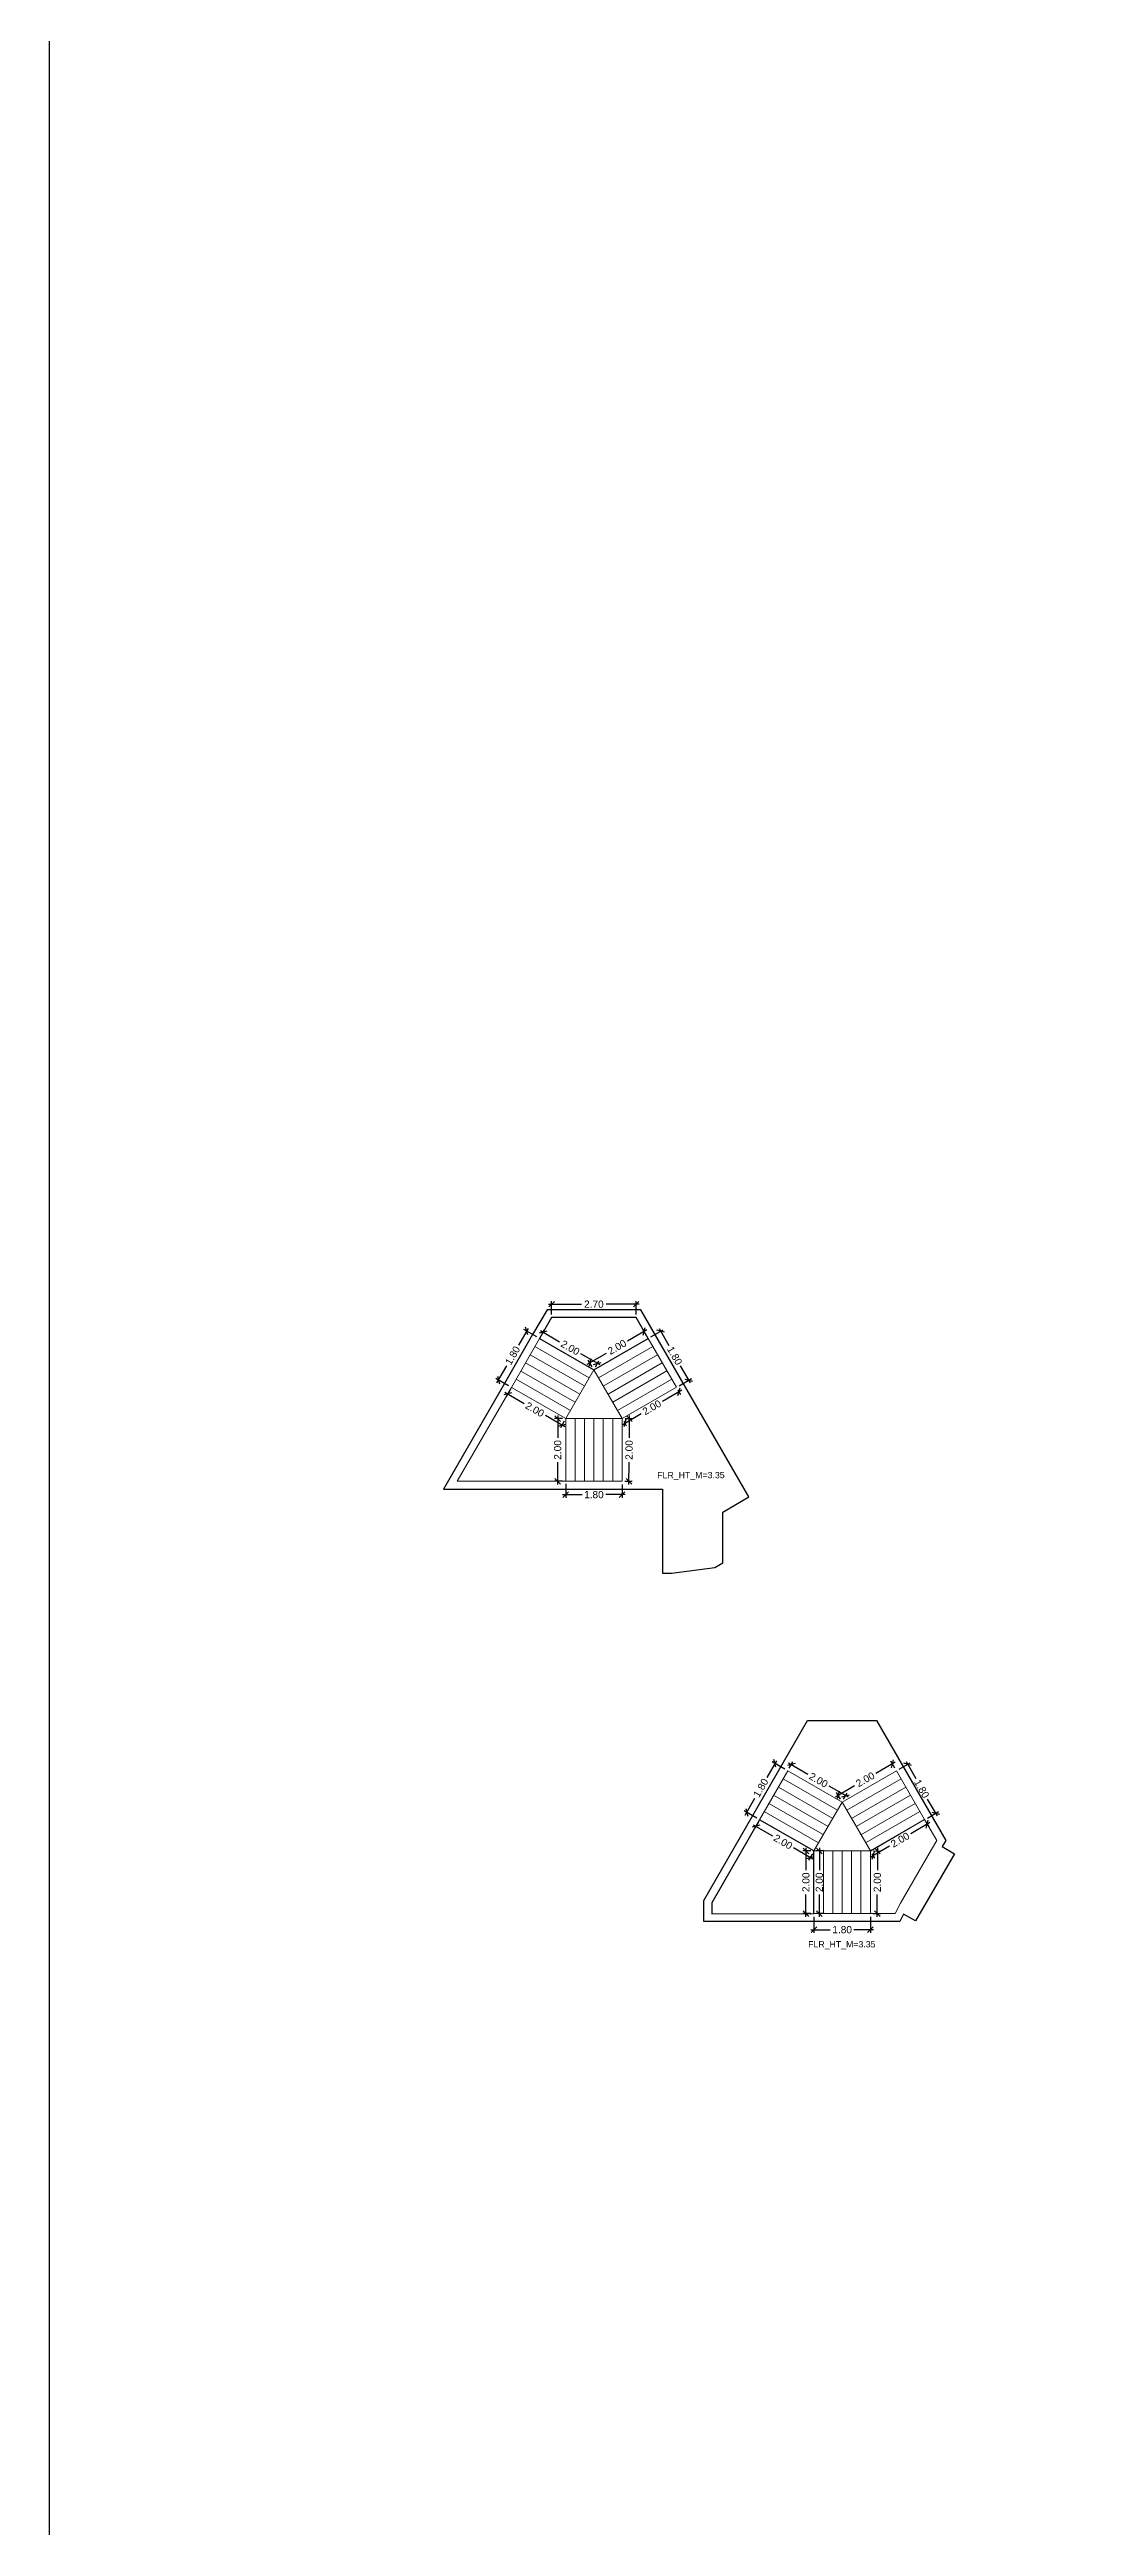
# Model space of a CAD drawing. Header units: metres. Extents: x 256329 to 886268, y -249371 to 355.
# Drawn here: x 281905.1 to 281938.5, y -556.8 to -477.8 of the extents above; entities that cross this region are included whole.
import ezdxf

# ---------------------------------------------------------------- set-up
doc = ezdxf.new("R2010")
doc.units = ezdxf.units.M
doc.header["$MEASUREMENT"] = 0
doc.header["$PDMODE"] = 35
doc.linetypes.add('CONTINOUS', pattern=[0])
doc.layers.get('0').update_dxf_attribs({"lineweight": 18})
doc.layers.get('Defpoints').update_dxf_attribs({"lineweight": 20})
for name, color, linetype in [('BLK_1_FLR_35_STAIR_3', 7, 'Continuous'), ('BLK_1_FLR_35_STAIR_3_LANDING_2', 7, 'Continuous'), ('BLK_1_FLR_35_STAIR_4', 7, 'Continuous'), ('BLK_1_FLR_35_STAIR_4_LANDING_2', 7, 'Continuous')]:
    doc.layers.add(name, color=color, linetype=linetype)
for name, color, linetype, lineweight in [('BLK_1_FLR_35_STAIR_3_FLIGHT_1', 7, 'Continuous', 0), ('BLK_1_FLR_35_STAIR_3_FLIGHT_2', 7, 'Continuous', 0), ('BLK_1_FLR_35_STAIR_3_FLIGHT_3', 7, 'Continuous', 0), ('BLK_1_FLR_35_STAIR_3_LANDING_1', 7, 'Continuous', 0), ('BLK_1_FLR_35_STAIR_4_FLIGHT_1', 7, 'Continuous', 0), ('BLK_1_FLR_35_STAIR_4_FLIGHT_2', 7, 'Continuous', 0), ('BLK_1_FLR_35_STAIR_4_FLIGHT_3', 7, 'Continuous', 0), ('BLK_1_FLR_35_STAIR_4_LANDING_1', 7, 'Continuous', 0)]:
    doc.layers.add(name, color=color, linetype=linetype, lineweight=lineweight)
doc.layers.add('SPA COMMENT', color=7, linetype='Continuous', true_color=0xeb0505)
doc.styles.get("Standard").update_dxf_attribs({"font": 'arial.ttf'})
doc.dimstyles.new('METRIC DIM', dxfattribs={"dimtxt": 0.23, "dimasz": 0.18, "dimexe": 0.1, "dimexo": 0.1, "dimgap": 0.09, "dimtad": 0, "dimzin": 0, "dimdsep": 46, "dimtxsty": 'Standard', "dimblk": 'OBLIQUE', "dimcen": 0, "dimdle": 0.1, "dimclrd": 147, "dimclre": 147, "dimclrt": 7, "dimadec": 0, "dimazin": 0, "dimtfac": 1, "dimtofl": 0, "dimtmove": 0, "dimatfit": 2, "dimfxl": 0.125, "dimtolj": 1, "dimtzin": 0, "dimarcsym": 0})

# ---------------------------------------------------------------- blocks, each defined once
blk = doc.blocks.new('_Oblique')
at = {"color": 0, "linetype": 'ByBlock', "lineweight": -2}
blk.add_line((-0.5, -0.5), (0.5, 0.5), dxfattribs=at)
blk = doc.blocks.new('*D633')
at = {"layer": 'BLK_1_FLR_35_STAIR_3_FLIGHT_2', "color": 147, "lineweight": -2, "transparency": 16777216}
for p, q in [((281929.485292, -537.396284), (281929.485476, -537.908255)), ((281931.285292, -537.395637), (281931.285476, -537.907608)), ((281929.38544, -537.808291), (281930.007941, -537.808067)), ((281931.38544, -537.807572), (281930.76294, -537.807796))]:
    blk.add_line(p, q, dxfattribs=at)
at = {"layer": 'Defpoints', "color": 0, "linetype": 'CONTINOUS', "transparency": 16777216}
for p in [(281929.485256, -537.296284, 0.042641), (281931.285256, -537.295637, 0.042641), (281929.48544, -537.808255)]:
    blk.add_point(p, dxfattribs=at)
at = {"layer": 'BLK_1_FLR_35_STAIR_3_FLIGHT_2', "color": 147, "linetype": 'CONTINOUS', "lineweight": -2, "transparency": 16777216, "xscale": 0.18, "yscale": 0.18, "zscale": 0.18}
for p, rotation in [((281929.48544, -537.808255), 180.020597), ((281931.28544, -537.807608), 0.020597)]:
    blk.add_blockref('_Oblique', p, dxfattribs=dict(at, rotation=rotation))
at = {"layer": 'BLK_1_FLR_35_STAIR_3_FLIGHT_2', "color": 7, "linetype": 'CONTINOUS', "transparency": 16777216, "insert": (281930.38544, -537.807932), "char_height": 0.23, "attachment_point": 5, "rotation": 0.02059667}
blk.add_mtext('\\A1;1.80', dxfattribs=at)
blk = doc.blocks.new('*D634')
at = {"layer": 'BLK_1_FLR_35_STAIR_3_FLIGHT_1', "color": 147, "lineweight": -2, "transparency": 16777216}
for p, q in [((281932.076779, -532.466312), (281931.460853, -532.820456)), ((281932.067379, -532.650584), (281931.940242, -532.429466)), ((281930.168237, -533.563681), (281930.784163, -533.209538)), ((281930.332221, -533.648262), (281930.205083, -533.427144))]:
    blk.add_line(p, q, dxfattribs=at)
at = {"layer": 'Defpoints', "color": 0, "linetype": 'CONTINOUS', "transparency": 16777216}
for p in [(281932.117225, -532.737275, 0.042641), (281930.254928, -533.513836), (281930.382066, -533.734954, 0.042641)]:
    blk.add_point(p, dxfattribs=at)
at = {"layer": 'BLK_1_FLR_35_STAIR_3_FLIGHT_1', "color": 147, "linetype": 'CONTINOUS', "lineweight": -2, "transparency": 16777216, "xscale": 0.18, "yscale": 0.18, "zscale": 0.18}
for p, rotation in [((281931.990087, -532.516158), 29.897956), ((281930.254928, -533.513836), 209.897956)]:
    blk.add_blockref('_Oblique', p, dxfattribs=dict(at, rotation=rotation))
at = {"layer": 'BLK_1_FLR_35_STAIR_3_FLIGHT_1', "color": 7, "linetype": 'CONTINOUS', "transparency": 16777216, "insert": (281931.122508, -533.014997), "char_height": 0.23, "attachment_point": 5, "rotation": 29.89795585}
blk.add_mtext('\\A1;2.00', dxfattribs=at)
blk = doc.blocks.new('*D635')
at = {"layer": 'BLK_1_FLR_35_STAIR_3_FLIGHT_3', "color": 147, "lineweight": -2, "transparency": 16777216}
for p, q in [((281928.676608, -532.487957), (281929.291962, -532.841555)), ((281928.697797, -532.651794), (281928.813135, -532.451075)), ((281930.584109, -533.584057), (281929.968755, -533.230458)), ((281930.431889, -533.648249), (281930.547227, -533.44753))]:
    blk.add_line(p, q, dxfattribs=at)
at = {"layer": 'Defpoints', "color": 0, "linetype": 'CONTINOUS', "transparency": 16777216}
for p in [(281928.763312, -532.537779), (281928.647974, -532.738498, 0.042641), (281930.382066, -533.734954, 0.042641)]:
    blk.add_point(p, dxfattribs=at)
at = {"layer": 'BLK_1_FLR_35_STAIR_3_FLIGHT_3', "color": 147, "linetype": 'CONTINOUS', "lineweight": -2, "transparency": 16777216, "xscale": 0.18, "yscale": 0.18, "zscale": 0.18}
for p, rotation in [((281928.763312, -532.537779), 150.117187), ((281930.497405, -533.534235), 330.117187)]:
    blk.add_blockref('_Oblique', p, dxfattribs=dict(at, rotation=rotation))
at = {"layer": 'BLK_1_FLR_35_STAIR_3_FLIGHT_3', "color": 7, "linetype": 'CONTINOUS', "transparency": 16777216, "insert": (281929.630358, -533.036007), "char_height": 0.23, "attachment_point": 5, "rotation": 330.11718744}
blk.add_mtext('\\A1;2.00', dxfattribs=at)
blk = doc.blocks.new('*D636')
at = {"layer": 'BLK_1_FLR_35_STAIR_3_LANDING_1', "color": 147, "lineweight": -2, "transparency": 16777216}
for p, q in [((281931.385255, -535.296084), (281931.612535, -535.297102)), ((281931.512983, -535.196655), (281931.509806, -535.906471)), ((281931.376302, -537.296283), (281931.603581, -537.297301)), ((281931.503134, -537.396852), (281931.506312, -536.687036))]:
    blk.add_line(p, q, dxfattribs=at)
at = {"layer": 'Defpoints', "color": 0, "linetype": 'CONTINOUS', "transparency": 16777216}
for p in [(281931.285256, -535.295637, 0.042641), (281931.276303, -537.295836, 0.042641), (281931.503582, -537.296853)]:
    blk.add_point(p, dxfattribs=at)
at = {"layer": 'BLK_1_FLR_35_STAIR_3_LANDING_1', "color": 147, "linetype": 'CONTINOUS', "lineweight": -2, "transparency": 16777216, "xscale": 0.18, "yscale": 0.18, "zscale": 0.18}
for p, rotation in [((281931.512536, -535.296654), 89.743523), ((281931.503582, -537.296853), 269.743523)]:
    blk.add_blockref('_Oblique', p, dxfattribs=dict(at, rotation=rotation))
at = {"layer": 'BLK_1_FLR_35_STAIR_3_LANDING_1', "color": 7, "linetype": 'CONTINOUS', "transparency": 16777216, "insert": (281931.508059, -536.296754), "char_height": 0.23, "attachment_point": 5, "rotation": 89.74352293}
blk.add_mtext('\\A1;2.00', dxfattribs=at)
blk = doc.blocks.new('*D637')
at = {"layer": 'BLK_1_FLR_35_STAIR_3_LANDING_1', "color": 147, "lineweight": -2, "transparency": 16777216}
for p, q in [((281933.187188, -534.391249), (281932.572774, -534.745826)), ((281933.066914, -534.382903), (281933.150559, -534.527845)), ((281931.28229, -535.490562), (281931.896704, -535.135985)), ((281931.33524, -535.382249), (281931.418886, -535.52719))]:
    blk.add_line(p, q, dxfattribs=at)
at = {"layer": 'Defpoints', "color": 0, "linetype": 'CONTINOUS', "transparency": 16777216}
for p in [(281933.01693, -534.296291, 0.042641), (281933.100576, -534.441233), (281931.285256, -535.295637, 0.042641)]:
    blk.add_point(p, dxfattribs=at)
at = {"layer": 'BLK_1_FLR_35_STAIR_3_LANDING_1', "color": 147, "linetype": 'CONTINOUS', "lineweight": -2, "transparency": 16777216, "xscale": 0.18, "yscale": 0.18, "zscale": 0.18}
for p, rotation in [((281933.100576, -534.441233), 29.98915999999999), ((281931.368902, -535.440578), 209.98916)]:
    blk.add_blockref('_Oblique', p, dxfattribs=dict(at, rotation=rotation))
at = {"layer": 'BLK_1_FLR_35_STAIR_3_LANDING_1', "color": 7, "linetype": 'CONTINOUS', "transparency": 16777216, "insert": (281932.234739, -534.940906), "char_height": 0.23, "attachment_point": 5, "rotation": 29.98915959}
blk.add_mtext('\\A1;2.00', dxfattribs=at)
blk = doc.blocks.new('*D638')
at = {"layer": 'BLK_1_FLR_35_STAIR_3_LANDING_2', "color": 147, "lineweight": -2, "transparency": 16777216}
for p, q in [((281927.544865, -534.457484), (281928.160219, -534.811083)), ((281927.701341, -534.385886), (281927.581747, -534.594012)), ((281929.452367, -535.553585), (281928.837012, -535.199986)), ((281929.435434, -535.382341), (281929.315839, -535.590467))]:
    blk.add_line(p, q, dxfattribs=at)
at = {"layer": 'Defpoints', "color": 0, "linetype": 'CONTINOUS', "transparency": 16777216}
for p in [(281927.631569, -534.507307), (281927.751164, -534.299181, 0.042641), (281929.485256, -535.295637, 0.042641)]:
    blk.add_point(p, dxfattribs=at)
at = {"layer": 'BLK_1_FLR_35_STAIR_3_LANDING_2', "color": 147, "linetype": 'CONTINOUS', "lineweight": -2, "transparency": 16777216, "xscale": 0.18, "yscale": 0.18, "zscale": 0.18}
for p, rotation in [((281927.631569, -534.507307), 150.117187), ((281929.365662, -535.503763), 330.117187)]:
    blk.add_blockref('_Oblique', p, dxfattribs=dict(at, rotation=rotation))
at = {"layer": 'BLK_1_FLR_35_STAIR_3_LANDING_2', "color": 7, "linetype": 'CONTINOUS', "transparency": 16777216, "insert": (281928.498616, -535.005535), "char_height": 0.23, "attachment_point": 5, "rotation": 330.11718744}
blk.add_mtext('\\A1;2.00', dxfattribs=at)
blk = doc.blocks.new('*D639')
at = {"layer": 'BLK_1_FLR_35_STAIR_3_LANDING_2', "color": 147, "lineweight": -2, "transparency": 16777216}
for p, q in [((281929.385256, -535.295637), (281929.129606, -535.295637)), ((281929.229606, -535.195637), (281929.229606, -535.90535)), ((281929.385256, -537.295637), (281929.129606, -537.295637)), ((281929.229606, -537.395637), (281929.229606, -536.685923))]:
    blk.add_line(p, q, dxfattribs=at)
at = {"layer": 'Defpoints', "color": 0, "linetype": 'CONTINOUS', "transparency": 16777216}
for p in [(281929.485256, -535.295637, 0.042641), (281929.229606, -537.295637), (281929.485256, -537.295637, 0.042641)]:
    blk.add_point(p, dxfattribs=at)
at = {"layer": 'BLK_1_FLR_35_STAIR_3_LANDING_2', "color": 147, "linetype": 'CONTINOUS', "lineweight": -2, "transparency": 16777216, "xscale": 0.18, "yscale": 0.18, "zscale": 0.18}
for p, rotation in [((281929.229606, -535.295637), 90), ((281929.229606, -537.295637), 270)]:
    blk.add_blockref('_Oblique', p, dxfattribs=dict(at, rotation=rotation))
at = {"layer": 'BLK_1_FLR_35_STAIR_3_LANDING_2', "color": 7, "linetype": 'CONTINOUS', "transparency": 16777216, "insert": (281929.229606, -536.295637), "char_height": 0.23, "attachment_point": 5, "rotation": 90}
blk.add_mtext('\\A1;2.00', dxfattribs=at)
blk = doc.blocks.new('*D640')
at = {"layer": 'BLK_1_FLR_35_STAIR_3_FLIGHT_1', "color": 147, "lineweight": -2, "transparency": 16777216}
for p, q in [((281932.203837, -532.687292), (281932.559766, -532.481886)), ((281932.423171, -532.445257), (281932.734319, -532.984417)), ((281933.103542, -534.246308), (281933.459471, -534.040902)), ((281933.422843, -534.177497), (281933.111695, -533.638338))]:
    blk.add_line(p, q, dxfattribs=at)
at = {"layer": 'Defpoints', "color": 0, "linetype": 'CONTINOUS', "transparency": 16777216}
for p in [(281932.117225, -532.737275, 0.042641), (281933.372859, -534.090885), (281933.01693, -534.296291, 0.042641)]:
    blk.add_point(p, dxfattribs=at)
at = {"layer": 'BLK_1_FLR_35_STAIR_3_FLIGHT_1', "color": 147, "linetype": 'CONTINOUS', "lineweight": -2, "transparency": 16777216, "xscale": 0.18, "yscale": 0.18, "zscale": 0.18}
for p, rotation in [((281932.473154, -532.531869), 119.98916), ((281933.372859, -534.090885), 299.98916)]:
    blk.add_blockref('_Oblique', p, dxfattribs=dict(at, rotation=rotation))
at = {"layer": 'BLK_1_FLR_35_STAIR_3_FLIGHT_1', "color": 7, "linetype": 'CONTINOUS', "transparency": 16777216, "insert": (281932.923007, -533.311377), "char_height": 0.23, "attachment_point": 5, "rotation": 299.98915959}
blk.add_mtext('\\A1;1.80', dxfattribs=at)
blk = doc.blocks.new('*D641')
at = {"layer": 'BLK_1_FLR_35_STAIR_3_FLIGHT_3', "color": 147, "lineweight": -2, "transparency": 16777216}
for p, q in [((281928.288673, -532.4167), (281927.978526, -532.956437)), ((281928.561269, -532.688675), (281928.152146, -532.453582)), ((281927.664459, -534.249359), (281927.255336, -534.014266)), ((281927.292218, -534.150793), (281927.602365, -533.611057))]:
    blk.add_line(p, q, dxfattribs=at)
at = {"layer": 'Defpoints', "color": 0, "linetype": 'CONTINOUS', "transparency": 16777216}
for p in [(281928.647974, -532.738498, 0.042641), (281927.342041, -534.064088), (281927.751164, -534.299181, 0.042641)]:
    blk.add_point(p, dxfattribs=at)
at = {"layer": 'BLK_1_FLR_35_STAIR_3_FLIGHT_3', "color": 147, "linetype": 'CONTINOUS', "lineweight": -2, "transparency": 16777216, "xscale": 0.18, "yscale": 0.18, "zscale": 0.18}
for p, rotation in [((281928.23885, -532.503405), 60.117187), ((281927.342041, -534.064088), 240.1171869999999)]:
    blk.add_blockref('_Oblique', p, dxfattribs=dict(at, rotation=rotation))
at = {"layer": 'BLK_1_FLR_35_STAIR_3_FLIGHT_3', "color": 7, "linetype": 'CONTINOUS', "transparency": 16777216, "insert": (281927.790445, -533.283747), "char_height": 0.23, "attachment_point": 5, "rotation": 60.11718743}
blk.add_mtext('\\A1;1.80', dxfattribs=at)
blk = doc.blocks.new('*D642')
at = {"layer": 'BLK_1_FLR_35_STAIR_4_FLIGHT_2', "color": 147, "lineweight": -2, "transparency": 16777216}
for p, q in [((281920.366976, -518.620982), (281920.056829, -519.160719)), ((281920.639572, -518.892957), (281920.230448, -518.657864)), ((281919.370521, -520.355075), (281919.680667, -519.815339)), ((281919.742762, -520.453641), (281919.333639, -520.218548))]:
    blk.add_line(p, q, dxfattribs=at)
at = {"layer": 'Defpoints', "color": 0, "linetype": 'CONTINOUS', "transparency": 16777216}
for p in [(281920.726276, -518.94278, 0.042641), (281919.420343, -520.26837), (281919.829467, -520.503463, 0.042641)]:
    blk.add_point(p, dxfattribs=at)
at = {"layer": 'BLK_1_FLR_35_STAIR_4_FLIGHT_2', "color": 147, "linetype": 'CONTINOUS', "lineweight": -2, "transparency": 16777216, "xscale": 0.18, "yscale": 0.18, "zscale": 0.18}
for p, rotation in [((281920.317153, -518.707687), 60.117187), ((281919.420343, -520.26837), 240.1171869999999)]:
    blk.add_blockref('_Oblique', p, dxfattribs=dict(at, rotation=rotation))
at = {"layer": 'BLK_1_FLR_35_STAIR_4_FLIGHT_2', "color": 7, "linetype": 'CONTINOUS', "transparency": 16777216, "insert": (281919.868748, -519.488029), "char_height": 0.23, "attachment_point": 5, "rotation": 60.11718743}
blk.add_mtext('\\A1;1.80', dxfattribs=at)
blk = doc.blocks.new('*D643')
at = {"layer": 'BLK_1_FLR_35_STAIR_4_LANDING_2', "color": 147, "lineweight": -2, "transparency": 16777216}
for p, q in [((281924.155081, -518.670594), (281923.539156, -519.024738)), ((281924.145682, -518.854866), (281924.018544, -518.633748)), ((281922.24654, -519.767963), (281922.862466, -519.41382)), ((281922.410523, -519.852544), (281922.283385, -519.631426))]:
    blk.add_line(p, q, dxfattribs=at)
at = {"layer": 'Defpoints', "color": 0, "linetype": 'CONTINOUS', "transparency": 16777216}
for p in [(281924.195528, -518.941557, 0.042641), (281922.333231, -519.718118), (281922.460369, -519.939236, 0.042641)]:
    blk.add_point(p, dxfattribs=at)
at = {"layer": 'BLK_1_FLR_35_STAIR_4_LANDING_2', "color": 147, "linetype": 'CONTINOUS', "lineweight": -2, "transparency": 16777216, "xscale": 0.18, "yscale": 0.18, "zscale": 0.18}
for p, rotation in [((281924.06839, -518.72044), 29.897956), ((281922.333231, -519.718118), 209.897956)]:
    blk.add_blockref('_Oblique', p, dxfattribs=dict(at, rotation=rotation))
at = {"layer": 'BLK_1_FLR_35_STAIR_4_LANDING_2', "color": 7, "linetype": 'CONTINOUS', "transparency": 16777216, "insert": (281923.200811, -519.219279), "char_height": 0.23, "attachment_point": 5, "rotation": 29.89795585}
blk.add_mtext('\\A1;2.00', dxfattribs=at)
blk = doc.blocks.new('*D644')
at = {"layer": 'BLK_1_FLR_35_STAIR_4_FLIGHT_2', "color": 147, "lineweight": -2, "transparency": 16777216}
for p, q in [((281920.75491, -518.692239), (281921.370265, -519.045837)), ((281920.776099, -518.856076), (281920.891438, -518.655357)), ((281922.662412, -519.788339), (281922.047058, -519.43474)), ((281922.510192, -519.852531), (281922.62553, -519.651812))]:
    blk.add_line(p, q, dxfattribs=at)
at = {"layer": 'Defpoints', "color": 0, "linetype": 'CONTINOUS', "transparency": 16777216}
for p in [(281920.726276, -518.94278, 0.042641), (281920.841615, -518.742061), (281922.460369, -519.939236, 0.042641)]:
    blk.add_point(p, dxfattribs=at)
at = {"layer": 'BLK_1_FLR_35_STAIR_4_FLIGHT_2', "color": 147, "linetype": 'CONTINOUS', "lineweight": -2, "transparency": 16777216, "xscale": 0.18, "yscale": 0.18, "zscale": 0.18}
for p, rotation in [((281920.841615, -518.742061), 150.117187), ((281922.575707, -519.738517), 330.117187)]:
    blk.add_blockref('_Oblique', p, dxfattribs=dict(at, rotation=rotation))
at = {"layer": 'BLK_1_FLR_35_STAIR_4_FLIGHT_2', "color": 7, "linetype": 'CONTINOUS', "transparency": 16777216, "insert": (281921.708661, -519.240289), "char_height": 0.23, "attachment_point": 5, "rotation": 330.11718744}
blk.add_mtext('\\A1;2.00', dxfattribs=at)
blk = doc.blocks.new('*D645')
at = {"layer": 'BLK_1_FLR_35_STAIR_4_FLIGHT_1', "color": 147, "lineweight": -2, "transparency": 16777216}
for p, q in [((281923.463558, -521.500366), (281923.690838, -521.501384)), ((281923.591286, -521.400937), (281923.588109, -522.110753)), ((281923.581437, -523.601134), (281923.584615, -522.891318)), ((281923.454604, -523.500565), (281923.681884, -523.501583))]:
    blk.add_line(p, q, dxfattribs=at)
at = {"layer": 'Defpoints', "color": 0, "linetype": 'CONTINOUS', "transparency": 16777216}
for p in [(281923.363559, -521.499919, 0.042641), (281923.354605, -523.500118, 0.042641), (281923.581885, -523.501135)]:
    blk.add_point(p, dxfattribs=at)
at = {"layer": 'BLK_1_FLR_35_STAIR_4_FLIGHT_1', "color": 147, "linetype": 'CONTINOUS', "lineweight": -2, "transparency": 16777216, "xscale": 0.18, "yscale": 0.18, "zscale": 0.18}
for p, rotation in [((281923.590839, -521.500936), 89.743523), ((281923.581885, -523.501135), 269.743523)]:
    blk.add_blockref('_Oblique', p, dxfattribs=dict(at, rotation=rotation))
at = {"layer": 'BLK_1_FLR_35_STAIR_4_FLIGHT_1', "color": 7, "linetype": 'CONTINOUS', "transparency": 16777216, "insert": (281923.586362, -522.501036), "char_height": 0.23, "attachment_point": 5, "rotation": 89.74352293}
blk.add_mtext('\\A1;2.00', dxfattribs=at)
blk = doc.blocks.new('*D646')
at = {"layer": 'BLK_1_FLR_35_STAIR_4_FLIGHT_3', "color": 147, "lineweight": -2, "transparency": 16777216}
for p, q in [((281925.26549, -520.595531), (281924.651077, -520.950108)), ((281925.145216, -520.587185), (281925.228862, -520.732127)), ((281923.360593, -521.694844), (281923.975007, -521.340267)), ((281923.413543, -521.586531), (281923.497188, -521.731472))]:
    blk.add_line(p, q, dxfattribs=at)
at = {"layer": 'Defpoints', "color": 0, "linetype": 'CONTINOUS', "transparency": 16777216}
for p in [(281925.095233, -520.500573, 0.042641), (281925.178878, -520.645515), (281923.363559, -521.499919, 0.042641)]:
    blk.add_point(p, dxfattribs=at)
at = {"layer": 'BLK_1_FLR_35_STAIR_4_FLIGHT_3', "color": 147, "linetype": 'CONTINOUS', "lineweight": -2, "transparency": 16777216, "xscale": 0.18, "yscale": 0.18, "zscale": 0.18}
for p, rotation in [((281925.178878, -520.645515), 29.98915999999999), ((281923.447205, -521.64486), 209.98916)]:
    blk.add_blockref('_Oblique', p, dxfattribs=dict(at, rotation=rotation))
at = {"layer": 'BLK_1_FLR_35_STAIR_4_FLIGHT_3', "color": 7, "linetype": 'CONTINOUS', "transparency": 16777216, "insert": (281924.313042, -521.145188), "char_height": 0.23, "attachment_point": 5, "rotation": 29.98915959}
blk.add_mtext('\\A1;2.00', dxfattribs=at)
blk = doc.blocks.new('*D647')
at = {"layer": 'BLK_1_FLR_35_STAIR_4_LANDING_1', "color": 147, "lineweight": -2, "transparency": 16777216}
for p, q in [((281919.623167, -520.661766), (281920.238522, -521.015365)), ((281919.779644, -520.590168), (281919.660049, -520.798294)), ((281921.530669, -521.757867), (281920.915315, -521.404268)), ((281921.513736, -521.586623), (281921.394142, -521.794749))]:
    blk.add_line(p, q, dxfattribs=at)
at = {"layer": 'Defpoints', "color": 0, "linetype": 'CONTINOUS', "transparency": 16777216}
for p in [(281919.709872, -520.711589), (281919.829467, -520.503463, 0.042641), (281921.563559, -521.499919, 0.042641)]:
    blk.add_point(p, dxfattribs=at)
at = {"layer": 'BLK_1_FLR_35_STAIR_4_LANDING_1', "color": 147, "linetype": 'CONTINOUS', "lineweight": -2, "transparency": 16777216, "xscale": 0.18, "yscale": 0.18, "zscale": 0.18}
for p, rotation in [((281919.709872, -520.711589), 150.117187), ((281921.443965, -521.708045), 330.117187)]:
    blk.add_blockref('_Oblique', p, dxfattribs=dict(at, rotation=rotation))
at = {"layer": 'BLK_1_FLR_35_STAIR_4_LANDING_1', "color": 7, "linetype": 'CONTINOUS', "transparency": 16777216, "insert": (281920.576918, -521.209817), "char_height": 0.23, "attachment_point": 5, "rotation": 330.11718744}
blk.add_mtext('\\A1;2.00', dxfattribs=at)
blk = doc.blocks.new('*D648')
at = {"layer": 'BLK_1_FLR_35_STAIR_4_LANDING_1', "color": 147, "lineweight": -2, "transparency": 16777216}
for p, q in [((281921.463559, -521.499919), (281921.207908, -521.499919)), ((281921.307908, -521.399919), (281921.307908, -522.109632)), ((281921.307908, -523.599919), (281921.307908, -522.890205)), ((281921.463559, -523.499919), (281921.207908, -523.499919))]:
    blk.add_line(p, q, dxfattribs=at)
at = {"layer": 'Defpoints', "color": 0, "linetype": 'CONTINOUS', "transparency": 16777216}
for p in [(281921.563559, -521.499919, 0.042641), (281921.307908, -523.499919), (281921.563559, -523.499919, 0.042641)]:
    blk.add_point(p, dxfattribs=at)
at = {"layer": 'BLK_1_FLR_35_STAIR_4_LANDING_1', "color": 147, "linetype": 'CONTINOUS', "lineweight": -2, "transparency": 16777216, "xscale": 0.18, "yscale": 0.18, "zscale": 0.18}
for p, rotation in [((281921.307908, -521.499919), 90), ((281921.307908, -523.499919), 270)]:
    blk.add_blockref('_Oblique', p, dxfattribs=dict(at, rotation=rotation))
at = {"layer": 'BLK_1_FLR_35_STAIR_4_LANDING_1', "color": 7, "linetype": 'CONTINOUS', "transparency": 16777216, "insert": (281921.307908, -522.499919), "char_height": 0.23, "attachment_point": 5, "rotation": 90}
blk.add_mtext('\\A1;2.00', dxfattribs=at)
blk = doc.blocks.new('*D649')
at = {"layer": 'BLK_1_FLR_35_STAIR_4_FLIGHT_3', "color": 147, "lineweight": -2, "transparency": 16777216}
for p, q in [((281924.28214, -518.891574), (281924.677647, -518.663327)), ((281924.541051, -518.626699), (281924.852199, -519.165859)), ((281925.540723, -520.358939), (281925.229575, -519.819779)), ((281925.181845, -520.45059), (281925.577352, -520.222343))]:
    blk.add_line(p, q, dxfattribs=at)
at = {"layer": 'Defpoints', "color": 0, "linetype": 'CONTINOUS', "transparency": 16777216}
for p in [(281924.195528, -518.941557, 0.042641), (281925.095233, -520.500573, 0.042641), (281925.49074, -520.272327)]:
    blk.add_point(p, dxfattribs=at)
at = {"layer": 'BLK_1_FLR_35_STAIR_4_FLIGHT_3', "color": 147, "linetype": 'CONTINOUS', "lineweight": -2, "transparency": 16777216, "xscale": 0.18, "yscale": 0.18, "zscale": 0.18}
for p, rotation in [((281924.591035, -518.713311), 119.98916), ((281925.49074, -520.272327), 299.98916)]:
    blk.add_blockref('_Oblique', p, dxfattribs=dict(at, rotation=rotation))
at = {"layer": 'BLK_1_FLR_35_STAIR_4_FLIGHT_3', "color": 7, "linetype": 'CONTINOUS', "transparency": 16777216, "insert": (281925.040887, -519.492819), "char_height": 0.23, "attachment_point": 5, "rotation": 299.98915959}
blk.add_mtext('\\A1;1.80', dxfattribs=at)
blk = doc.blocks.new('*D650')
at = {"layer": 'BLK_1_FLR_35_STAIR_4_FLIGHT_1', "color": 147, "lineweight": -2, "transparency": 16777216}
for p, q in [((281921.463559, -523.927097), (281922.086059, -523.927097)), ((281921.563559, -523.58612), (281921.563559, -524.027097)), ((281923.463559, -523.927097), (281922.841059, -523.927097)), ((281923.363559, -523.599919), (281923.363559, -524.027097))]:
    blk.add_line(p, q, dxfattribs=at)
at = {"layer": 'Defpoints', "color": 0, "linetype": 'CONTINOUS', "transparency": 16777216}
for p in [(281921.563559, -523.48612, 0.042641), (281921.563559, -523.927097), (281923.363559, -523.499919, 0.042641)]:
    blk.add_point(p, dxfattribs=at)
at = {"layer": 'BLK_1_FLR_35_STAIR_4_FLIGHT_1', "color": 147, "linetype": 'CONTINOUS', "lineweight": -2, "transparency": 16777216, "xscale": 0.18, "yscale": 0.18, "zscale": 0.18, "rotation": 180}
blk.add_blockref('_Oblique', (281921.563559, -523.927097), dxfattribs=at)
at = {"layer": 'BLK_1_FLR_35_STAIR_4_FLIGHT_1', "color": 147, "linetype": 'CONTINOUS', "lineweight": -2, "transparency": 16777216, "xscale": 0.18, "yscale": 0.18, "zscale": 0.18}
blk.add_blockref('_Oblique', (281923.363559, -523.927097), dxfattribs=at)
at = {"layer": 'BLK_1_FLR_35_STAIR_4_FLIGHT_1', "color": 7, "linetype": 'CONTINOUS', "transparency": 16777216, "insert": (281922.463559, -523.927097), "char_height": 0.23, "attachment_point": 5}
blk.add_mtext('\\A1;1.80', dxfattribs=at)
blk = doc.blocks.new('*D651')
at = {"layer": 'BLK_1_FLR_35_STAIR_4_LANDING_2', "color": 147, "lineweight": -2, "transparency": 16777216}
for p, q in [((281921.01327, -517.849127), (281922.072453, -517.849127)), ((281921.11327, -518.179006), (281921.11327, -517.749127)), ((281923.91221, -517.849127), (281922.853026, -517.849127)), ((281923.81221, -518.178343), (281923.81221, -517.749127))]:
    blk.add_line(p, q, dxfattribs=at)
at = {"layer": 'Defpoints', "color": 0, "linetype": 'CONTINOUS', "transparency": 16777216}
for p in [(281921.11327, -517.849127), (281921.11327, -518.279006, 0.042641), (281923.81221, -518.278343, 0.042641)]:
    blk.add_point(p, dxfattribs=at)
at = {"layer": 'BLK_1_FLR_35_STAIR_4_LANDING_2', "color": 147, "linetype": 'CONTINOUS', "lineweight": -2, "transparency": 16777216, "xscale": 0.18, "yscale": 0.18, "zscale": 0.18, "rotation": 180}
blk.add_blockref('_Oblique', (281921.11327, -517.849127), dxfattribs=at)
at = {"layer": 'BLK_1_FLR_35_STAIR_4_LANDING_2', "color": 147, "linetype": 'CONTINOUS', "lineweight": -2, "transparency": 16777216, "xscale": 0.18, "yscale": 0.18, "zscale": 0.18}
blk.add_blockref('_Oblique', (281923.81221, -517.849127), dxfattribs=at)
at = {"layer": 'BLK_1_FLR_35_STAIR_4_LANDING_2', "color": 7, "linetype": 'CONTINOUS', "transparency": 16777216, "insert": (281922.46274, -517.849127), "char_height": 0.23, "attachment_point": 5}
blk.add_mtext('\\A1;2.70', dxfattribs=at)
blk = doc.blocks.new('*D652')
at = {"layer": 'BLK_1_FLR_35_STAIR_3_FLIGHT_2', "color": 147, "lineweight": -2, "transparency": 16777216}
for p, q in [((281929.814348, -535.295637), (281929.558697, -535.295637)), ((281929.658697, -535.195637), (281929.658697, -535.90535)), ((281929.814348, -537.295637), (281929.558697, -537.295637)), ((281929.658697, -537.395637), (281929.658697, -536.685923))]:
    blk.add_line(p, q, dxfattribs=at)
at = {"layer": 'Defpoints', "color": 0, "linetype": 'CONTINOUS', "transparency": 16777216}
for p in [(281929.914348, -535.295637, 0.042641), (281929.658697, -537.295637), (281929.914348, -537.295637, 0.042641)]:
    blk.add_point(p, dxfattribs=at)
at = {"layer": 'BLK_1_FLR_35_STAIR_3_FLIGHT_2', "color": 147, "linetype": 'CONTINOUS', "lineweight": -2, "transparency": 16777216, "xscale": 0.18, "yscale": 0.18, "zscale": 0.18}
for p, rotation in [((281929.658697, -535.295637), 90), ((281929.658697, -537.295637), 270)]:
    blk.add_blockref('_Oblique', p, dxfattribs=dict(at, rotation=rotation))
at = {"layer": 'BLK_1_FLR_35_STAIR_3_FLIGHT_2', "color": 7, "linetype": 'CONTINOUS', "transparency": 16777216, "insert": (281929.658697, -536.295637), "char_height": 0.23, "attachment_point": 5, "rotation": 90}
blk.add_mtext('\\A1;2.00', dxfattribs=at)

msp = doc.modelspace()

# ---------------------------------------------------------------- linework, layer by layer
at = {"layer": 'BLK_1_FLR_35_STAIR_3', "color": 7, "linetype": 'CONTINOUS'}
msp.add_lwpolyline([(281929.279725, -531.130645), (281931.482518, -531.130645), (281933.69408, -534.962859), (281933.580949, -535.158658), (281933.969474, -535.388419), (281932.723783, -537.526601), (281932.347909, -537.31021), (281932.228175, -537.548917), (281925.976433, -537.550481), (281925.976265, -536.879529)], close=True, dxfattribs=at)
at = {"layer": 'BLK_1_FLR_35_STAIR_3_FLIGHT_1', "color": 3, "linetype": 'CONTINOUS'}
for p, q in [((281930.382066, -533.734954), (281932.117225, -532.737275)), ((281930.535502, -533.996457), (281932.267176, -532.997111)), ((281930.685453, -534.256293), (281932.417127, -533.256947)), ((281930.835404, -534.516129), (281932.567078, -533.516783)), ((281930.985355, -534.775965), (281932.717028, -533.776619)), ((281931.135306, -535.035801), (281932.866979, -534.036455)), ((281931.285256, -535.295637), (281933.01693, -534.296291))]:
    msp.add_line(p, q, dxfattribs=at)
at = {"layer": 'BLK_1_FLR_35_STAIR_3_FLIGHT_1', "ltscale": 0.05}
msp.add_lwpolyline([(281930.382066, -533.734954), (281931.285256, -535.295637), (281933.01693, -534.296291), (281932.117225, -532.737275), (281930.382066, -533.734954)], dxfattribs=at)
at = {"layer": 'BLK_1_FLR_35_STAIR_3_FLIGHT_2', "color": 3, "linetype": 'CONTINOUS'}
for p, q in [((281929.485256, -535.295637), (281929.485256, -537.295637)), ((281929.785256, -535.295637), (281929.785256, -537.295637)), ((281930.085256, -535.295637), (281930.085256, -537.295637)), ((281930.385256, -535.295637), (281930.385256, -537.295637)), ((281930.685256, -535.295637), (281930.685256, -537.295637)), ((281930.985256, -535.295637), (281930.985256, -537.295637)), ((281931.285256, -535.295637), (281931.285256, -537.295637))]:
    msp.add_line(p, q, dxfattribs=at)
at = {"layer": 'BLK_1_FLR_35_STAIR_3_FLIGHT_2', "color": 7, "linetype": 'CONTINOUS'}
msp.add_lwpolyline([(281931.285256, -535.295637), (281929.485256, -535.295637), (281929.485256, -537.295637), (281931.285256, -537.295637)], close=True, dxfattribs=at)
at = {"layer": 'BLK_1_FLR_35_STAIR_3_FLIGHT_3', "color": 3, "linetype": 'CONTINOUS'}
for p, q in [((281930.08313, -534.255181), (281928.349037, -533.258726)), ((281930.232598, -533.995067), (281928.498505, -532.998612)), ((281930.382066, -533.734954), (281928.647974, -532.738498)), ((281929.634725, -535.035523), (281927.900632, -534.039068)), ((281929.784193, -534.775409), (281928.050101, -533.778954)), ((281929.933661, -534.515295), (281928.199569, -533.51884)), ((281929.485256, -535.295637), (281927.751164, -534.299181))]:
    msp.add_line(p, q, dxfattribs=at)
at = {"layer": 'BLK_1_FLR_35_STAIR_3_FLIGHT_3', "color": 7, "linetype": 'CONTINOUS'}
msp.add_lwpolyline([(281928.647974, -532.738498), (281927.751164, -534.299181), (281929.485256, -535.295637), (281930.382066, -533.734954), (281928.647974, -532.738498)], dxfattribs=at)
at = {"layer": 'BLK_1_FLR_35_STAIR_3_LANDING_1', "color": 7, "linetype": 'CONTINOUS'}
msp.add_lwpolyline([(281931.285256, -535.295637), (281931.285256, -537.295637), (281932.071819, -537.295637), (281932.241773, -536.956809), (281932.241773, -536.956809), (281933.236155, -535.249057), (281933.236155, -535.249057), (281933.401561, -534.962783), (281933.01693, -534.296291), (281931.28647, -535.297734)], dxfattribs=at)
at = {"layer": 'BLK_1_FLR_35_STAIR_3_LANDING_2', "color": 7, "linetype": 'CONTINOUS'}
msp.add_lwpolyline([(281929.485256, -535.295637), (281927.751164, -534.299181), (281926.229601, -536.947098), (281926.229689, -537.297098), (281929.485256, -537.295637), (281929.485256, -535.295637)], dxfattribs=at)
at = {"layer": 'BLK_1_FLR_35_STAIR_4', "color": 7, "linetype": 'CONTINOUS'}
msp.add_lwpolyline([(281923.958405, -518.024988), (281920.96771, -518.025723), (281920.507034, -518.815879), (281919.609965, -520.377014), (281917.659155, -523.754901), (281924.651557, -523.751874), (281924.652226, -526.428466), (281924.941519, -526.428394), (281926.326701, -526.250829), (281926.580034, -526.104617), (281926.579721, -524.481676), (281927.410687, -524.001466)], close=True, dxfattribs=at)
at = {"layer": 'BLK_1_FLR_35_STAIR_4_FLIGHT_1', "color": 3, "linetype": 'CONTINOUS'}
for p, q in [((281921.563559, -521.499919), (281921.563559, -523.499919)), ((281921.863559, -521.499919), (281921.863559, -523.499919)), ((281922.163559, -521.499919), (281922.163559, -523.499919)), ((281922.463559, -521.499919), (281922.463559, -523.499919)), ((281922.763559, -521.499919), (281922.763559, -523.499919)), ((281923.063559, -521.499919), (281923.063559, -523.499919)), ((281923.363559, -521.499919), (281923.363559, -523.499919))]:
    msp.add_line(p, q, dxfattribs=at)
at = {"layer": 'BLK_1_FLR_35_STAIR_4_FLIGHT_1', "color": 7, "linetype": 'CONTINOUS'}
msp.add_lwpolyline([(281923.363559, -521.499919), (281921.563559, -521.499919), (281921.563559, -523.499919), (281923.363559, -523.499919)], close=True, dxfattribs=at)
at = {"layer": 'BLK_1_FLR_35_STAIR_4_FLIGHT_2', "color": 3, "linetype": 'CONTINOUS'}
for p, q in [((281922.310901, -520.199349), (281920.576808, -519.202894)), ((281922.460369, -519.939236), (281920.726276, -518.94278)), ((281921.862496, -520.979691), (281920.128403, -519.983236)), ((281922.011964, -520.719577), (281920.277872, -519.723122)), ((281922.161432, -520.459463), (281920.42734, -519.463008)), ((281921.563559, -521.499919), (281919.829467, -520.503463)), ((281921.713027, -521.239805), (281919.978935, -520.24335))]:
    msp.add_line(p, q, dxfattribs=at)
at = {"layer": 'BLK_1_FLR_35_STAIR_4_FLIGHT_2', "color": 7, "linetype": 'CONTINOUS'}
msp.add_lwpolyline([(281920.726276, -518.94278), (281919.829467, -520.503463), (281921.563559, -521.499919), (281922.460369, -519.939236), (281920.726276, -518.94278)], dxfattribs=at)
at = {"layer": 'BLK_1_FLR_35_STAIR_4_FLIGHT_3', "color": 3, "linetype": 'CONTINOUS'}
for p, q in [((281922.460369, -519.939236), (281924.195528, -518.941557)), ((281922.613805, -520.200739), (281924.345479, -519.201393)), ((281922.763756, -520.460575), (281924.49543, -519.461229)), ((281922.913707, -520.720411), (281924.64538, -519.721065)), ((281923.063657, -520.980247), (281924.795331, -519.980901)), ((281923.213608, -521.240083), (281924.945282, -520.240737)), ((281923.363559, -521.499919), (281925.095233, -520.500573))]:
    msp.add_line(p, q, dxfattribs=at)
at = {"layer": 'BLK_1_FLR_35_STAIR_4_FLIGHT_3', "color": 7, "ltscale": 0.05}
msp.add_lwpolyline([(281922.460369, -519.939236), (281923.363559, -521.499919), (281925.095233, -520.500573), (281924.195528, -518.941557), (281922.460369, -519.939236)], dxfattribs=at)
at = {"layer": 'BLK_1_FLR_35_STAIR_4_LANDING_1', "ltscale": 0.05}
msp.add_lwpolyline([(281921.563559, -521.499919), (281919.829467, -520.503463), (281918.098524, -523.500642), (281921.563559, -523.500642), (281921.563559, -521.499919)], dxfattribs=at)
at = {"layer": 'BLK_1_FLR_35_STAIR_4_LANDING_2', "ltscale": 0.05}
msp.add_lwpolyline([(281923.81221, -518.278343), (281921.11327, -518.279006), (281920.726276, -518.94278), (281922.460369, -519.939236), (281924.195528, -518.941557), (281923.81221, -518.278343)], dxfattribs=at)
at = {"layer": 'SPA COMMENT'}
msp.add_lwpolyline([(282019.533834, -923.457838), (281905.092794, -923.457838), (281905.092794, 21.834427), (282019.533834, 21.834427)], close=True, dxfattribs=at)

# ---------------------------------------------------------------- texts
at = {"layer": 'BLK_1_FLR_35_STAIR_3', "color": 7, "linetype": 'CONTINOUS', "insert": (281931.449793, -538.173397, -0.042641), "char_height": 0.2, "attachment_point": 3}
msp.add_mtext_dynamic_manual_height_columns('FLR_HT_M=3.35', width=2.272281, gutter_width=0.405, heights=[0.300679], dxfattribs=at)
at = {"layer": 'BLK_1_FLR_35_STAIR_4', "color": 7, "linetype": 'CONTINOUS', "insert": (281926.635718, -523.201918, -0.042641), "char_height": 0.2, "attachment_point": 3}
msp.add_mtext_dynamic_manual_height_columns('FLR_HT_M=3.35', width=2.272281, gutter_width=0.405, heights=[0.300679], dxfattribs=at)

# ---------------------------------------------------------------- dimensions: what is measured, and where the dimension line sits
at = {"layer": 'BLK_1_FLR_35_STAIR_3_FLIGHT_1', "color": 2, "linetype": 'CONTINOUS'}
dim = msp.add_aligned_dim(p1=(281932.117225, -532.737275), p2=(281930.382066, -533.734954), distance=-0.255063, dimstyle='METRIC DIM', override={"dimfxl": 0.18}, dxfattribs=at)
dim.commit()
dim.dimension.update_dxf_attribs({"geometry": '*D634', "text_midpoint": (281931.122508, -533.014997, -0.042641)})
at = {"layer": 'BLK_1_FLR_35_STAIR_3_FLIGHT_1', "color": 1, "linetype": 'CONTINOUS'}
dim = msp.add_aligned_dim(p1=(281932.117225, -532.737275), p2=(281933.01693, -534.296291), distance=0.410947, dimstyle='METRIC DIM', override={"dimfxl": 0.18}, dxfattribs=at)
dim.commit()
dim.dimension.update_dxf_attribs({"geometry": '*D640', "text_midpoint": (281932.923007, -533.311377, -0.042641)})
at = {"layer": 'BLK_1_FLR_35_STAIR_3_FLIGHT_2', "color": 2, "linetype": 'CONTINOUS'}
dim = msp.add_aligned_dim(p1=(281929.914348, -535.295637), p2=(281929.914348, -537.295637), distance=-0.255651, dimstyle='METRIC DIM', override={"dimfxl": 0.18}, dxfattribs=at)
dim.commit()
dim.dimension.update_dxf_attribs({"geometry": '*D652', "text_midpoint": (281929.658697, -536.295637, -0.042641)})
at = {"layer": 'BLK_1_FLR_35_STAIR_3_FLIGHT_2', "color": 1, "linetype": 'CONTINOUS'}
dim = msp.add_aligned_dim(p1=(281931.285256, -537.295637), p2=(281929.485256, -537.296284), distance=0.511971, dimstyle='METRIC DIM', override={"dimfxl": 0.18}, dxfattribs=at)
dim.commit()
dim.dimension.update_dxf_attribs({"geometry": '*D633', "text_midpoint": (281930.38544, -537.807932, -0.042641)})
at = {"layer": 'BLK_1_FLR_35_STAIR_3_FLIGHT_3', "color": 1, "linetype": 'CONTINOUS'}
dim = msp.add_aligned_dim(p1=(281928.647974, -532.738498), p2=(281927.751164, -534.299181), distance=-0.471858, dimstyle='METRIC DIM', override={"dimfxl": 0.18}, dxfattribs=at)
dim.commit()
dim.dimension.update_dxf_attribs({"geometry": '*D641', "text_midpoint": (281927.790445, -533.283747, -0.042641)})
at = {"layer": 'BLK_1_FLR_35_STAIR_3_FLIGHT_3', "color": 2, "linetype": 'CONTINOUS'}
dim = msp.add_aligned_dim(p1=(281930.382066, -533.734954), p2=(281928.647974, -532.738498), distance=-0.231497, dimstyle='METRIC DIM', override={"dimfxl": 0.18}, dxfattribs=at)
dim.commit()
dim.dimension.update_dxf_attribs({"geometry": '*D635', "text_midpoint": (281929.630358, -533.036007, -0.042641)})
at = {"layer": 'BLK_1_FLR_35_STAIR_3_LANDING_1', "color": 1, "linetype": 'CONTINOUS'}
dim = msp.add_aligned_dim(p1=(281931.285256, -535.295637), p2=(281933.01693, -534.296291), distance=-0.167346, dimstyle='METRIC DIM', override={"dimfxl": 0.18}, dxfattribs=at)
dim.commit()
dim.dimension.update_dxf_attribs({"geometry": '*D637', "text_midpoint": (281932.234739, -534.940906, -0.042641)})
at = {"layer": 'BLK_1_FLR_35_STAIR_3_LANDING_1', "color": 2, "linetype": 'CONTINOUS'}
dim = msp.add_aligned_dim(p1=(281931.285256, -535.295637), p2=(281931.276303, -537.295836), distance=0.227281, dimstyle='METRIC DIM', override={"dimfxl": 0.18}, dxfattribs=at)
dim.commit()
dim.dimension.update_dxf_attribs({"geometry": '*D636', "text_midpoint": (281931.508059, -536.296754, -0.042641)})
at = {"layer": 'BLK_1_FLR_35_STAIR_3_LANDING_2', "color": 1, "linetype": 'CONTINOUS'}
dim = msp.add_aligned_dim(p1=(281929.485256, -535.295637), p2=(281927.751164, -534.299181), distance=0.24004, dimstyle='METRIC DIM', override={"dimfxl": 0.18}, dxfattribs=at)
dim.commit()
dim.dimension.update_dxf_attribs({"geometry": '*D638', "text_midpoint": (281928.498616, -535.005535, -0.042641)})
at = {"layer": 'BLK_1_FLR_35_STAIR_3_LANDING_2', "color": 2, "linetype": 'CONTINOUS'}
dim = msp.add_aligned_dim(p1=(281929.485256, -535.295637), p2=(281929.485256, -537.295637), distance=-0.25565, dimstyle='METRIC DIM', override={"dimfxl": 0.18}, dxfattribs=at)
dim.commit()
dim.dimension.update_dxf_attribs({"geometry": '*D639', "text_midpoint": (281929.229606, -536.295637, -0.042641)})
at = {"layer": 'BLK_1_FLR_35_STAIR_4_FLIGHT_1', "color": 2, "linetype": 'CONTINOUS'}
dim = msp.add_aligned_dim(p1=(281923.363559, -521.499919), p2=(281923.354605, -523.500118), distance=0.227282, dimstyle='METRIC DIM', override={"dimfxl": 0.18}, dxfattribs=at)
dim.commit()
dim.dimension.update_dxf_attribs({"geometry": '*D645', "text_midpoint": (281923.586362, -522.501036, -0.042641)})
at = {"layer": 'BLK_1_FLR_35_STAIR_4_FLIGHT_1', "color": 1, "linetype": 'CONTINOUS'}
dim = msp.add_linear_dim(base=(281921.563559, -523.927097, -0.042641), p1=(281923.363559, -523.499919), p2=(281921.563559, -523.48612), angle=180, dimstyle='METRIC DIM', override={"dimfxl": 0.18}, dxfattribs=at)
dim.commit()
dim.dimension.update_dxf_attribs({"geometry": '*D650', "text_midpoint": (281922.463559, -523.927097, -0.042641)})
at = {"layer": 'BLK_1_FLR_35_STAIR_4_FLIGHT_2', "color": 1, "linetype": 'CONTINOUS'}
dim = msp.add_aligned_dim(p1=(281920.726276, -518.94278), p2=(281919.829467, -520.503463), distance=-0.471859, dimstyle='METRIC DIM', override={"dimfxl": 0.18}, dxfattribs=at)
dim.commit()
dim.dimension.update_dxf_attribs({"geometry": '*D642', "text_midpoint": (281919.868748, -519.488029, -0.042641)})
at = {"layer": 'BLK_1_FLR_35_STAIR_4_FLIGHT_2', "color": 2, "linetype": 'CONTINOUS'}
dim = msp.add_aligned_dim(p1=(281922.460369, -519.939236), p2=(281920.726276, -518.94278), distance=-0.231498, dimstyle='METRIC DIM', override={"dimfxl": 0.18}, dxfattribs=at)
dim.commit()
dim.dimension.update_dxf_attribs({"geometry": '*D644', "text_midpoint": (281921.708661, -519.240289, -0.042641)})
at = {"layer": 'BLK_1_FLR_35_STAIR_4_FLIGHT_3', "color": 1, "linetype": 'CONTINOUS'}
dim = msp.add_aligned_dim(p1=(281924.195528, -518.941557), p2=(281925.095233, -520.500573), distance=0.456642, dimstyle='METRIC DIM', override={"dimfxl": 0.18}, dxfattribs=at)
dim.commit()
dim.dimension.update_dxf_attribs({"geometry": '*D649', "text_midpoint": (281925.040887, -519.492819, -0.042641)})
at = {"layer": 'BLK_1_FLR_35_STAIR_4_FLIGHT_3', "color": 2, "linetype": 'CONTINOUS'}
dim = msp.add_aligned_dim(p1=(281923.363559, -521.499919), p2=(281925.095233, -520.500573), distance=-0.167346, dimstyle='METRIC DIM', override={"dimfxl": 0.18}, dxfattribs=at)
dim.commit()
dim.dimension.update_dxf_attribs({"geometry": '*D646', "text_midpoint": (281924.313042, -521.145188, -0.042641)})
at = {"layer": 'BLK_1_FLR_35_STAIR_4_LANDING_1', "color": 1, "linetype": 'CONTINOUS'}
dim = msp.add_aligned_dim(p1=(281921.563559, -521.499919), p2=(281919.829467, -520.503463), distance=0.24004, dimstyle='METRIC DIM', override={"dimfxl": 0.18}, dxfattribs=at)
dim.commit()
dim.dimension.update_dxf_attribs({"geometry": '*D647', "text_midpoint": (281920.576918, -521.209817, -0.042641)})
at = {"layer": 'BLK_1_FLR_35_STAIR_4_LANDING_1', "color": 2, "linetype": 'CONTINOUS'}
dim = msp.add_aligned_dim(p1=(281921.563559, -521.499919), p2=(281921.563559, -523.499919), distance=-0.255651, dimstyle='METRIC DIM', override={"dimfxl": 0.18}, dxfattribs=at)
dim.commit()
dim.dimension.update_dxf_attribs({"geometry": '*D648', "text_midpoint": (281921.307908, -522.499919, -0.042641)})
at = {"layer": 'BLK_1_FLR_35_STAIR_4_LANDING_2', "color": 1, "linetype": 'CONTINOUS'}
dim = msp.add_linear_dim(base=(281921.11327, -517.849127, -0.042641), p1=(281923.81221, -518.278343), p2=(281921.11327, -518.279006), angle=180, dimstyle='METRIC DIM', override={"dimfxl": 0.18}, dxfattribs=at)
dim.commit()
dim.dimension.update_dxf_attribs({"geometry": '*D651', "text_midpoint": (281922.46274, -517.849127, -0.042641)})
at = {"layer": 'BLK_1_FLR_35_STAIR_4_LANDING_2', "color": 2, "linetype": 'CONTINOUS'}
dim = msp.add_aligned_dim(p1=(281924.195528, -518.941557), p2=(281922.460369, -519.939236), distance=-0.255063, dimstyle='METRIC DIM', override={"dimfxl": 0.18}, dxfattribs=at)
dim.commit()
dim.dimension.update_dxf_attribs({"geometry": '*D643', "text_midpoint": (281923.200811, -519.219279, -0.042641)})

doc.saveas('drawing.dxf')
